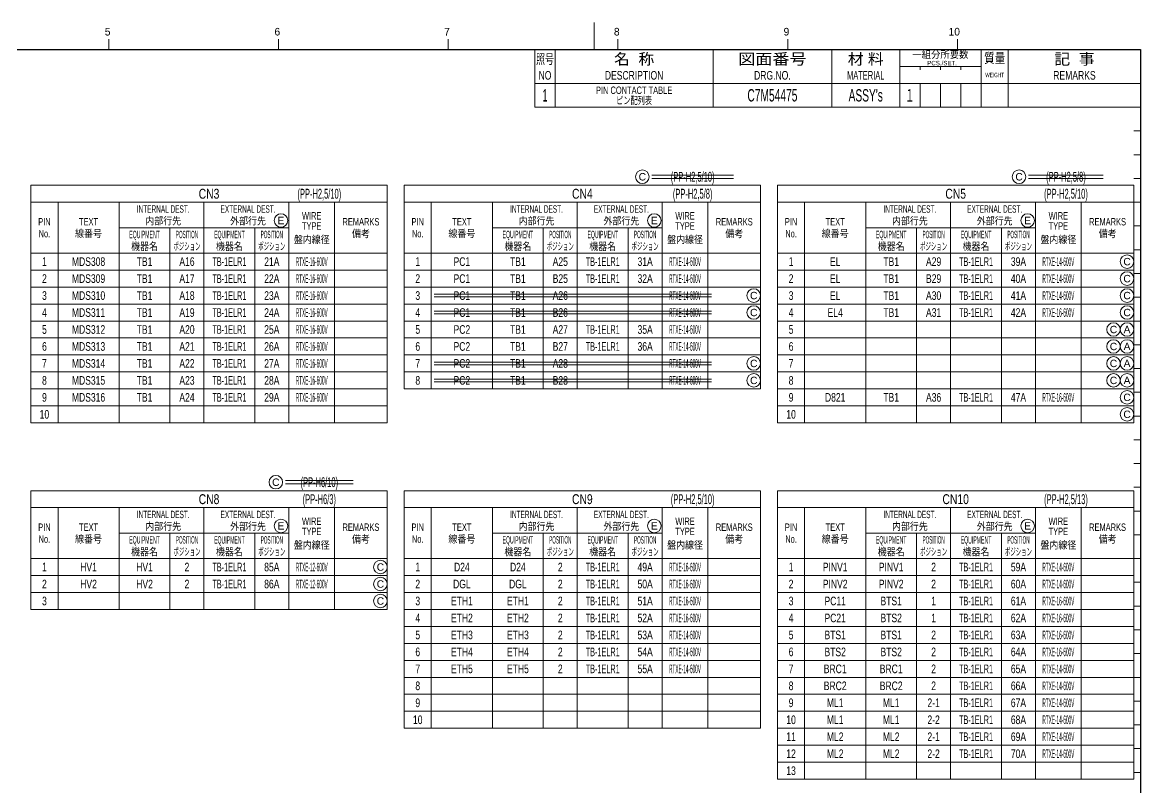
# Model space of a CAD drawing. Header units: millimetres. Extents: x 7 to 587, y 2 to 418.
# Drawn here: x 257.5 to 587, y 192.5 to 418 of the extents above; entities that cross this region are included whole.
import ezdxf
from ezdxf.enums import TextEntityAlignment as Align

# ---------------------------------------------------------------- set-up
doc = ezdxf.new("R2010")
doc.units = ezdxf.units.MM
for name, color, linetype in [('GR1_02', 7, 'Continuous'), ('GR1_04', 7, 'Continuous'), ('GR1_05', 7, 'Continuous'), ('図面枠C7M', 7, 'Continuous'), ('表題、部品表_01', 7, 'Continuous'), ('表題、部品表_02', 7, 'Continuous'), ('表題、部品表_03', 7, 'Continuous')]:
    doc.layers.add(name, color=color, linetype=linetype)
doc.styles.add('HG丸ｺﾞｼｯｸM-PRO', font='')
doc.styles.get('HG丸ｺﾞｼｯｸM-PRO').set_extended_font_data('HG丸ｺﾞｼｯｸM-PRO')

# ---------------------------------------------------------------- blocks, each defined once
blk = doc.blocks.new('BLKF023')
at = {"layer": '図面枠C7M', "color": 4, "linetype": 'Continuous', "lineweight": 13}
for p, q in [((426, 410), (426, 418)), ((283, 413), (283, 410)), ((333, 413), (333, 410)), ((383, 413), (383, 410)), ((433, 413), (433, 410)), ((483, 413), (483, 410)), ((533, 413), (533, 410)), ((585, 393), (587, 393)), ((585, 386), (587, 386)), ((585, 379), (587, 379)), ((585, 372), (587, 372)), ((585, 365), (587, 365)), ((585, 358), (587, 358)), ((585, 351), (587, 351)), ((585, 344), (587, 344)), ((585, 337), (587, 337)), ((585, 330), (587, 330)), ((585, 323), (587, 323)), ((585, 316), (587, 316)), ((585, 309), (587, 309)), ((585, 302), (587, 302)), ((585, 295), (587, 295)), ((585, 288), (587, 288)), ((585, 281), (587, 281)), ((585, 274), (587, 274)), ((585, 267), (587, 267)), ((587, 260), (585, 260)), ((585, 253), (587, 253)), ((585, 246), (587, 246)), ((585, 239), (587, 239)), ((585, 232), (587, 232)), ((585, 225), (587, 225)), ((585, 218), (587, 218)), ((585, 211), (587, 211)), ((585, 204), (587, 204)), ((585, 197), (587, 197))]:
    blk.add_line(p, q, dxfattribs=at)
at = {"layer": '図面枠C7M', "color": 2, "linetype": 'Continuous', "lineweight": 25}
for p, q in [((33, 410), (587, 410)), ((587, 410), (587, 10))]:
    blk.add_line(p, q, dxfattribs=at)
at = {"layer": '図面枠C7M', "color": 4, "linetype": 'Continuous', "lineweight": 13, "style": 'HG丸ｺﾞｼｯｸM-PRO', "width": 1.003994}
for s, height, p in [('5', 2.25, (281.79, 413.45)), ('6', 2.25, (331.79, 413.45)), ('7', 2.25, (381.79, 413.45)), ('8', 2.25, (431.8, 413.45)), ('9', 2.25, (481.8, 413.45)), ('10', 2.255, (530.4, 413.45))]:
    blk.add_text(s, height=height, dxfattribs=at).set_placement(p, align=Align.BOTTOM_LEFT)
blk = doc.blocks.new('BLKF029')
at = {"layer": '表題、部品表_01', "color": 4, "linetype": 'Continuous', "lineweight": 13}
for p, q in [((408.5, 410), (408.5, 400)), ((408.5, 410), (587, 410)), ((414.5, 410), (414.5, 400)), ((461, 410), (461, 400)), ((496, 410), (496, 400)), ((516, 410), (516, 400)), ((540, 410), (540, 400)), ((548, 410), (548, 400)), ((587, 410), (587, 400)), ((516, 405), (540, 405)), ((522, 404), (522, 405)), ((528, 405), (528, 404)), ((534, 405), (534, 404)), ((408.5, 400), (587, 400))]:
    blk.add_line(p, q, dxfattribs=at)
at = {"layer": '表題、部品表_01', "color": 3, "linetype": 'Continuous', "lineweight": 35, "style": 'HG丸ｺﾞｼｯｸM-PRO'}
for s, height, width, p in [('照号', 2.909, 0.651535, (411.5, 407.2)), ('名  称', 3.273, 1.042426, (437.75, 407.2)), ('図面番号', 3.273, 1.127518, (478.5, 407.2)), ('材 料', 3.273, 1.042439, (506, 407.2)), ('一組分所要数', 2.036, 0.966638, (528, 408.5)), ('質量', 2.909, 0.781842, (544, 407.5)), ('記  事', 3.273, 1.042426, (567.5, 407.2)), ('PCS./SET.', 1.309, 0.862935, (528.5, 406)), ('NO', 2.545, 0.740841, (411.5, 402.4)), ('DESCRIPTION', 2.5455, 0.741365, (437.75, 402.4)), ('DRG.NO.', 2.545, 0.741189, (478.5, 402.4)), ('MATERIAL', 2.545, 0.594756, (506, 402.4)), ('WEIGHT', 1.309, 0.635507, (544, 402.5)), ('REMARKS', 2.545, 0.742803, (567.5, 402.4))]:
    blk.add_text(s, height=height, dxfattribs=dict(at, width=width)).set_placement(p, align=Align.MIDDLE_CENTER)
blk = doc.blocks.new('BLKF028')
at = {"layer": '表題、部品表_01', "color": 3, "linetype": 'Continuous', "lineweight": 13}
blk.add_blockref('BLKF029', (0, 0), dxfattribs=at)
blk = doc.blocks.new('BLKF030')
at = {"layer": '表題、部品表_02', "color": 4, "linetype": 'Continuous', "lineweight": 13}
for p, q in [((408.5, 400), (408.5, 393)), ((408.5, 400), (587, 400)), ((414.5, 400), (414.5, 393)), ((461, 400), (461, 393)), ((496, 400), (496, 393)), ((516, 400), (516, 393)), ((522, 400), (522, 393)), ((528, 400), (528, 393)), ((534, 393), (534, 400)), ((540, 400), (540, 393)), ((548, 400), (548, 393)), ((587, 400), (587, 393)), ((408.5, 393), (587, 393))]:
    blk.add_line(p, q, dxfattribs=at)
blk = doc.blocks.new('BLKF077')
at = {"layer": 'GR1_02', "color": 4, "linetype": 'Continuous', "lineweight": 13}
for p, q in [((260, 370), (365, 370)), ((260, 370), (260, 300)), ((365, 370), (365, 300)), ((260, 365), (365, 365)), ((268, 365), (268, 300)), ((286, 365), (286, 300)), ((311, 365), (311, 300)), ((336, 365), (336, 300)), ((349.51, 365), (349.51, 300)), ((336, 357.5), (286, 357.5)), ((301, 357.5), (301, 300)), ((326, 357.5), (326, 300)), ((260, 350), (365, 350)), ((260, 345), (365, 345)), ((260, 340), (365, 340)), ((260, 335), (365, 335)), ((260, 330), (365, 330)), ((260, 325), (365, 325)), ((260, 320), (365, 320)), ((260, 315), (365, 315)), ((260, 310), (365, 310)), ((260, 305), (365, 305)), ((260, 300), (365, 300))]:
    blk.add_line(p, q, dxfattribs=at)
blk = doc.blocks.new('BLKF066')
at = {"layer": 'GR1_02', "color": 4, "linetype": 'Continuous', "lineweight": 13}
blk.add_blockref('BLKF077', (0, 0), dxfattribs=at)
at = {"layer": 'GR1_02', "color": 3, "linetype": 'Continuous', "lineweight": 35, "style": 'HG丸ｺﾞｼｯｸM-PRO'}
for s, height, width, p in [('CN3', 2.909, 0.78274, (312.5, 367.5)), ('INTERNAL DEST.', 2.1818, 0.522164, (299, 363)), ('EXTERNAL DEST.', 2.1818, 0.522353, (324, 363)), ('PIN', 2.182, 0.692358, (264, 359.25)), ('TEXT', 2.182, 0.694137, (277, 359.25)), ('内部行先', 2.182, 0.863284, (299, 359.5)), ('外部行先', 2.182, 0.863284, (324, 359.5)), ('WIRE', 2.182, 0.692288, (342.76, 361)), ('REMARKS', 2.182, 0.692634, (357.26, 359.25)), ('No.', 2.182, 0.69162, (264, 355.75)), ('線番号', 2.182, 0.863284, (277, 355.75)), ('EQUIPMENT', 2.182, 0.415451, (293.5, 355.5)), ('POSITION', 2.182, 0.375403, (306, 355.5)), ('EQUIPMENT', 2.182, 0.415451, (318.5, 355.5)), ('POSITION', 2.182, 0.375403, (331, 355.5)), ('TYPE', 2.182, 0.69254, (342.76, 358)), ('備考', 2.182, 0.863284, (357.26, 355.75)), ('機器名', 2.182, 0.863284, (293.5, 352)), ('ポジション', 2.182, 0.521228, (306, 352)), ('機器名', 2.182, 0.863284, (318.5, 352)), ('ポジション', 2.182, 0.521228, (331, 352)), ('盤内線径', 2.182, 0.863284, (342.76, 354)), ('1', 2.55, 0.740651, (264, 347.5)), ('2', 2.55, 0.740651, (264, 342.5)), ('3', 2.55, 0.740651, (264, 337.5)), ('4', 2.55, 0.740651, (264, 332.5)), ('5', 2.55, 0.740651, (264, 327.5)), ('6', 2.55, 0.740651, (264, 322.5)), ('7', 2.55, 0.740651, (264, 317.5)), ('8', 2.55, 0.740651, (264, 312.5)), ('9', 2.55, 0.740651, (264, 307.5)), ('10', 2.545, 0.740651, (264, 302.5))]:
    blk.add_text(s, height=height, dxfattribs=dict(at, width=width)).set_placement(p, align=Align.MIDDLE_CENTER)
blk = doc.blocks.new('BLKF078')
at = {"layer": 'GR1_05', "color": 4, "linetype": 'Continuous', "lineweight": 13}
blk.add_circle((333.7, 359.61), 2, dxfattribs=at)
at = {"layer": 'GR1_05', "color": 4, "linetype": 'Continuous', "lineweight": 13, "style": 'HG丸ｺﾞｼｯｸM-PRO', "width": 1.04259}
blk.add_text('E', height=2.18, dxfattribs=at).set_placement((333.7, 359.61), align=Align.MIDDLE_CENTER)
blk = doc.blocks.new('BLKF088')
at = {"layer": 'GR1_02', "color": 4, "linetype": 'Continuous', "lineweight": 13}
for p, q in [((370, 370), (475, 370)), ((370, 370), (370, 310)), ((475, 370), (475, 310)), ((370, 365), (475, 365)), ((378, 365), (378, 310)), ((396, 365), (396, 310)), ((421, 365), (421, 310)), ((446, 365), (446, 310)), ((459.51, 365), (459.51, 310)), ((446, 357.5), (396, 357.5)), ((411, 357.5), (411, 310)), ((436, 357.5), (436, 310)), ((370, 350), (475, 350)), ((370, 345), (475, 345)), ((370, 340), (475, 340)), ((370, 335), (475, 335)), ((370, 330), (475, 330)), ((370, 325), (475, 325)), ((370, 320), (475, 320)), ((370, 315), (475, 315)), ((370, 310), (475, 310))]:
    blk.add_line(p, q, dxfattribs=at)
blk = doc.blocks.new('BLKF079')
at = {"layer": 'GR1_02', "color": 4, "linetype": 'Continuous', "lineweight": 13}
blk.add_blockref('BLKF088', (0, 0), dxfattribs=at)
at = {"layer": 'GR1_02', "color": 3, "linetype": 'Continuous', "lineweight": 35, "style": 'HG丸ｺﾞｼｯｸM-PRO'}
for s, height, width, p in [('CN4', 2.909, 0.78274, (422.5, 367.5)), ('INTERNAL DEST.', 2.1818, 0.522164, (409, 363)), ('EXTERNAL DEST.', 2.1818, 0.522353, (434, 363)), ('PIN', 2.182, 0.692358, (374, 359.25)), ('TEXT', 2.182, 0.694137, (387, 359.25)), ('内部行先', 2.182, 0.863284, (409, 359.5)), ('外部行先', 2.182, 0.863284, (434, 359.5)), ('WIRE', 2.182, 0.692288, (452.76, 361)), ('REMARKS', 2.182, 0.692634, (467.26, 359.25)), ('No.', 2.182, 0.69162, (374, 355.75)), ('線番号', 2.182, 0.863284, (387, 355.75)), ('EQUIPMENT', 2.182, 0.415451, (403.5, 355.5)), ('POSITION', 2.182, 0.375403, (416, 355.5)), ('EQUIPMENT', 2.182, 0.415451, (428.5, 355.5)), ('POSITION', 2.182, 0.375403, (441, 355.5)), ('TYPE', 2.182, 0.69254, (452.76, 358)), ('備考', 2.182, 0.863284, (467.26, 355.75)), ('機器名', 2.182, 0.863284, (403.5, 352)), ('ポジション', 2.182, 0.521228, (416, 352)), ('機器名', 2.182, 0.863284, (428.5, 352)), ('ポジション', 2.182, 0.521228, (441, 352)), ('盤内線径', 2.182, 0.863284, (452.76, 354)), ('1', 2.55, 0.740651, (374, 347.5)), ('2', 2.55, 0.740651, (374, 342.5)), ('3', 2.55, 0.740651, (374, 337.5)), ('4', 2.55, 0.740651, (374, 332.5)), ('5', 2.55, 0.740651, (374, 327.5)), ('6', 2.55, 0.740651, (374, 322.5)), ('7', 2.55, 0.740651, (374, 317.5)), ('8', 2.55, 0.740651, (374, 312.5))]:
    blk.add_text(s, height=height, dxfattribs=dict(at, width=width)).set_placement(p, align=Align.MIDDLE_CENTER)
blk = doc.blocks.new('BLKF089')
at = {"layer": 'GR1_05', "color": 4, "linetype": 'Continuous', "lineweight": 13}
blk.add_circle((443.7, 359.61), 2, dxfattribs=at)
at = {"layer": 'GR1_05', "color": 4, "linetype": 'Continuous', "lineweight": 13, "style": 'HG丸ｺﾞｼｯｸM-PRO', "width": 1.04259}
blk.add_text('E', height=2.18, dxfattribs=at).set_placement((443.7, 359.61), align=Align.MIDDLE_CENTER)
blk = doc.blocks.new('BLKF090')
at = {"layer": 'GR1_05', "color": 4, "linetype": 'Continuous', "lineweight": 13}
blk.add_circle((440.18, 372.5), 2, dxfattribs=at)
at = {"layer": 'GR1_05', "color": 4, "linetype": 'Continuous', "lineweight": 13, "style": 'HG丸ｺﾞｼｯｸM-PRO', "width": 1.042931}
blk.add_text('C', height=2.18, dxfattribs=at).set_placement((440.18, 372.5), align=Align.MIDDLE_CENTER)
blk = doc.blocks.new('BLKF091')
at = {"layer": 'GR1_05', "color": 4, "linetype": 'Continuous', "lineweight": 13}
blk.add_circle((473, 337.5), 2, dxfattribs=at)
at = {"layer": 'GR1_05', "color": 4, "linetype": 'Continuous', "lineweight": 13, "style": 'HG丸ｺﾞｼｯｸM-PRO', "width": 1.042931}
blk.add_text('C', height=2.18, dxfattribs=at).set_placement((473, 337.5), align=Align.MIDDLE_CENTER)
blk = doc.blocks.new('BLKF092')
at = {"layer": 'GR1_05', "color": 4, "linetype": 'Continuous', "lineweight": 13}
blk.add_circle((473, 332.5), 2, dxfattribs=at)
at = {"layer": 'GR1_05', "color": 4, "linetype": 'Continuous', "lineweight": 13, "style": 'HG丸ｺﾞｼｯｸM-PRO', "width": 1.042931}
blk.add_text('C', height=2.18, dxfattribs=at).set_placement((473, 332.5), align=Align.MIDDLE_CENTER)
blk = doc.blocks.new('BLKF093')
at = {"layer": 'GR1_05', "color": 4, "linetype": 'Continuous', "lineweight": 13}
blk.add_circle((473, 317.5), 2, dxfattribs=at)
at = {"layer": 'GR1_05', "color": 4, "linetype": 'Continuous', "lineweight": 13, "style": 'HG丸ｺﾞｼｯｸM-PRO', "width": 1.042931}
blk.add_text('C', height=2.18, dxfattribs=at).set_placement((473, 317.5), align=Align.MIDDLE_CENTER)
blk = doc.blocks.new('BLKF094')
at = {"layer": 'GR1_05', "color": 4, "linetype": 'Continuous', "lineweight": 13}
blk.add_circle((473, 312.5), 2, dxfattribs=at)
at = {"layer": 'GR1_05', "color": 4, "linetype": 'Continuous', "lineweight": 13, "style": 'HG丸ｺﾞｼｯｸM-PRO', "width": 1.042931}
blk.add_text('C', height=2.18, dxfattribs=at).set_placement((473, 312.5), align=Align.MIDDLE_CENTER)
blk = doc.blocks.new('BLKF106')
at = {"layer": 'GR1_02', "color": 4, "linetype": 'Continuous', "lineweight": 13}
for p, q in [((480, 370), (585, 370)), ((480, 370), (480, 300)), ((585, 370), (585, 300)), ((480, 365), (585, 365)), ((488, 365), (488, 300)), ((506, 365), (506, 300)), ((531, 365), (531, 300)), ((556, 365), (556, 300)), ((569.51, 365), (569.51, 300)), ((556, 357.5), (506, 357.5)), ((521, 357.5), (521, 300)), ((546, 357.5), (546, 300)), ((480, 350), (585, 350)), ((480, 345), (585, 345)), ((480, 340), (585, 340)), ((480, 335), (585, 335)), ((480, 330), (585, 330)), ((480, 325), (585, 325)), ((480, 320), (585, 320)), ((480, 315), (585, 315)), ((480, 310), (585, 310)), ((480, 305), (585, 305)), ((480, 300), (585, 300))]:
    blk.add_line(p, q, dxfattribs=at)
blk = doc.blocks.new('BLKF095')
at = {"layer": 'GR1_02', "color": 4, "linetype": 'Continuous', "lineweight": 13}
blk.add_blockref('BLKF106', (0, 0), dxfattribs=at)
at = {"layer": 'GR1_02', "color": 3, "linetype": 'Continuous', "lineweight": 35, "style": 'HG丸ｺﾞｼｯｸM-PRO'}
for s, height, width, p in [('CN5', 2.909, 0.78274, (532.5, 367.5)), ('INTERNAL DEST.', 2.1818, 0.522164, (519, 363)), ('EXTERNAL DEST.', 2.1818, 0.522353, (544, 363)), ('PIN', 2.182, 0.692358, (484, 359.25)), ('TEXT', 2.182, 0.694137, (497, 359.25)), ('内部行先', 2.182, 0.863284, (519, 359.5)), ('外部行先', 2.182, 0.863284, (544, 359.5)), ('WIRE', 2.182, 0.692288, (562.76, 361)), ('REMARKS', 2.182, 0.692634, (577.26, 359.25)), ('No.', 2.182, 0.69162, (484, 355.75)), ('線番号', 2.182, 0.863284, (497, 355.75)), ('EQUIPMENT', 2.182, 0.415451, (513.5, 355.5)), ('POSITION', 2.182, 0.375403, (526, 355.5)), ('EQUIPMENT', 2.182, 0.415451, (538.5, 355.5)), ('POSITION', 2.182, 0.375403, (551, 355.5)), ('TYPE', 2.182, 0.69254, (562.76, 358)), ('備考', 2.182, 0.863284, (577.26, 355.75)), ('機器名', 2.182, 0.863284, (513.5, 352)), ('ポジション', 2.182, 0.521228, (526, 352)), ('機器名', 2.182, 0.863284, (538.5, 352)), ('ポジション', 2.182, 0.521228, (551, 352)), ('盤内線径', 2.182, 0.863284, (562.76, 354)), ('1', 2.55, 0.740651, (484, 347.5)), ('2', 2.55, 0.740651, (484, 342.5)), ('3', 2.55, 0.740651, (484, 337.5)), ('4', 2.55, 0.740651, (484, 332.5)), ('5', 2.55, 0.740651, (484, 327.5)), ('6', 2.55, 0.740651, (484, 322.5)), ('7', 2.55, 0.740651, (484, 317.5)), ('8', 2.55, 0.740651, (484, 312.5)), ('9', 2.55, 0.740651, (484, 307.5)), ('10', 2.545, 0.740651, (484, 302.5))]:
    blk.add_text(s, height=height, dxfattribs=dict(at, width=width)).set_placement(p, align=Align.MIDDLE_CENTER)
blk = doc.blocks.new('BLKF107')
at = {"layer": 'GR1_05', "color": 4, "linetype": 'Continuous', "lineweight": 13}
blk.add_circle((553.7, 359.61), 2, dxfattribs=at)
at = {"layer": 'GR1_05', "color": 4, "linetype": 'Continuous', "lineweight": 13, "style": 'HG丸ｺﾞｼｯｸM-PRO', "width": 1.04259}
blk.add_text('E', height=2.18, dxfattribs=at).set_placement((553.7, 359.61), align=Align.MIDDLE_CENTER)
blk = doc.blocks.new('BLKF108')
at = {"layer": 'GR1_05', "color": 4, "linetype": 'Continuous', "lineweight": 13}
blk.add_circle((551.18, 372.5), 2, dxfattribs=at)
at = {"layer": 'GR1_05', "color": 4, "linetype": 'Continuous', "lineweight": 13, "style": 'HG丸ｺﾞｼｯｸM-PRO', "width": 1.042931}
blk.add_text('C', height=2.18, dxfattribs=at).set_placement((551.18, 372.5), align=Align.MIDDLE_CENTER)
blk = doc.blocks.new('BLKF109')
at = {"layer": 'GR1_05', "color": 4, "linetype": 'Continuous', "lineweight": 13}
blk.add_circle((583, 312.5), 2, dxfattribs=at)
at = {"layer": 'GR1_05', "color": 4, "linetype": 'Continuous', "lineweight": 13, "style": 'HG丸ｺﾞｼｯｸM-PRO', "width": 1.042301}
blk.add_text('A', height=2.18, dxfattribs=at).set_placement((583, 312.5), align=Align.MIDDLE_CENTER)
blk = doc.blocks.new('BLKF110')
at = {"layer": 'GR1_05', "color": 4, "linetype": 'Continuous', "lineweight": 13}
blk.add_circle((583, 317.5), 2, dxfattribs=at)
at = {"layer": 'GR1_05', "color": 4, "linetype": 'Continuous', "lineweight": 13, "style": 'HG丸ｺﾞｼｯｸM-PRO', "width": 1.042301}
blk.add_text('A', height=2.18, dxfattribs=at).set_placement((583, 317.5), align=Align.MIDDLE_CENTER)
blk = doc.blocks.new('BLKF111')
at = {"layer": 'GR1_05', "color": 4, "linetype": 'Continuous', "lineweight": 13}
blk.add_circle((583, 322.5), 2, dxfattribs=at)
at = {"layer": 'GR1_05', "color": 4, "linetype": 'Continuous', "lineweight": 13, "style": 'HG丸ｺﾞｼｯｸM-PRO', "width": 1.042301}
blk.add_text('A', height=2.18, dxfattribs=at).set_placement((583, 322.5), align=Align.MIDDLE_CENTER)
blk = doc.blocks.new('BLKF112')
at = {"layer": 'GR1_05', "color": 4, "linetype": 'Continuous', "lineweight": 13}
blk.add_circle((583, 327.5), 2, dxfattribs=at)
at = {"layer": 'GR1_05', "color": 4, "linetype": 'Continuous', "lineweight": 13, "style": 'HG丸ｺﾞｼｯｸM-PRO', "width": 1.042301}
blk.add_text('A', height=2.18, dxfattribs=at).set_placement((583, 327.5), align=Align.MIDDLE_CENTER)
blk = doc.blocks.new('BLKF113')
at = {"layer": 'GR1_05', "color": 4, "linetype": 'Continuous', "lineweight": 13}
blk.add_circle((583, 342.5), 2, dxfattribs=at)
at = {"layer": 'GR1_05', "color": 4, "linetype": 'Continuous', "lineweight": 13, "style": 'HG丸ｺﾞｼｯｸM-PRO', "width": 1.042931}
blk.add_text('C', height=2.18, dxfattribs=at).set_placement((583, 342.5), align=Align.MIDDLE_CENTER)
blk = doc.blocks.new('BLKF114')
at = {"layer": 'GR1_05', "color": 4, "linetype": 'Continuous', "lineweight": 13}
blk.add_circle((583, 347.5), 2, dxfattribs=at)
at = {"layer": 'GR1_05', "color": 4, "linetype": 'Continuous', "lineweight": 13, "style": 'HG丸ｺﾞｼｯｸM-PRO', "width": 1.042931}
blk.add_text('C', height=2.18, dxfattribs=at).set_placement((583, 347.5), align=Align.MIDDLE_CENTER)
blk = doc.blocks.new('BLKF115')
at = {"layer": 'GR1_05', "color": 4, "linetype": 'Continuous', "lineweight": 13}
blk.add_circle((583, 332.5), 2, dxfattribs=at)
at = {"layer": 'GR1_05', "color": 4, "linetype": 'Continuous', "lineweight": 13, "style": 'HG丸ｺﾞｼｯｸM-PRO', "width": 1.042931}
blk.add_text('C', height=2.18, dxfattribs=at).set_placement((583, 332.5), align=Align.MIDDLE_CENTER)
blk = doc.blocks.new('BLKF116')
at = {"layer": 'GR1_05', "color": 4, "linetype": 'Continuous', "lineweight": 13}
blk.add_circle((583, 337.5), 2, dxfattribs=at)
at = {"layer": 'GR1_05', "color": 4, "linetype": 'Continuous', "lineweight": 13, "style": 'HG丸ｺﾞｼｯｸM-PRO', "width": 1.042931}
blk.add_text('C', height=2.18, dxfattribs=at).set_placement((583, 337.5), align=Align.MIDDLE_CENTER)
blk = doc.blocks.new('BLKF117')
at = {"layer": 'GR1_05', "color": 4, "linetype": 'Continuous', "lineweight": 13}
blk.add_circle((583, 302.5), 2, dxfattribs=at)
at = {"layer": 'GR1_05', "color": 4, "linetype": 'Continuous', "lineweight": 13, "style": 'HG丸ｺﾞｼｯｸM-PRO', "width": 1.042931}
blk.add_text('C', height=2.18, dxfattribs=at).set_placement((583, 302.5), align=Align.MIDDLE_CENTER)
blk = doc.blocks.new('BLKF118')
at = {"layer": 'GR1_05', "color": 4, "linetype": 'Continuous', "lineweight": 13}
blk.add_circle((583, 307.5), 2, dxfattribs=at)
at = {"layer": 'GR1_05', "color": 4, "linetype": 'Continuous', "lineweight": 13, "style": 'HG丸ｺﾞｼｯｸM-PRO', "width": 1.042931}
blk.add_text('C', height=2.18, dxfattribs=at).set_placement((583, 307.5), align=Align.MIDDLE_CENTER)
blk = doc.blocks.new('BLKF119')
at = {"layer": 'GR1_05', "color": 4, "linetype": 'Continuous', "lineweight": 13}
blk.add_circle((579, 312.5), 2, dxfattribs=at)
at = {"layer": 'GR1_05', "color": 4, "linetype": 'Continuous', "lineweight": 13, "style": 'HG丸ｺﾞｼｯｸM-PRO', "width": 1.042931}
blk.add_text('C', height=2.18, dxfattribs=at).set_placement((579, 312.5), align=Align.MIDDLE_CENTER)
blk = doc.blocks.new('BLKF120')
at = {"layer": 'GR1_05', "color": 4, "linetype": 'Continuous', "lineweight": 13}
blk.add_circle((579, 317.5), 2, dxfattribs=at)
at = {"layer": 'GR1_05', "color": 4, "linetype": 'Continuous', "lineweight": 13, "style": 'HG丸ｺﾞｼｯｸM-PRO', "width": 1.042931}
blk.add_text('C', height=2.18, dxfattribs=at).set_placement((579, 317.5), align=Align.MIDDLE_CENTER)
blk = doc.blocks.new('BLKF121')
at = {"layer": 'GR1_05', "color": 4, "linetype": 'Continuous', "lineweight": 13}
blk.add_circle((579, 322.5), 2, dxfattribs=at)
at = {"layer": 'GR1_05', "color": 4, "linetype": 'Continuous', "lineweight": 13, "style": 'HG丸ｺﾞｼｯｸM-PRO', "width": 1.042931}
blk.add_text('C', height=2.18, dxfattribs=at).set_placement((579, 322.5), align=Align.MIDDLE_CENTER)
blk = doc.blocks.new('BLKF122')
at = {"layer": 'GR1_05', "color": 4, "linetype": 'Continuous', "lineweight": 13}
blk.add_circle((579, 327.5), 2, dxfattribs=at)
at = {"layer": 'GR1_05', "color": 4, "linetype": 'Continuous', "lineweight": 13, "style": 'HG丸ｺﾞｼｯｸM-PRO', "width": 1.042931}
blk.add_text('C', height=2.18, dxfattribs=at).set_placement((579, 327.5), align=Align.MIDDLE_CENTER)
blk = doc.blocks.new('BLKF134')
at = {"layer": 'GR1_02', "color": 4, "linetype": 'Continuous', "lineweight": 13}
for p, q in [((370, 280), (475, 280)), ((370, 280), (370, 210)), ((475, 280), (475, 210)), ((370, 275), (475, 275)), ((378, 275), (378, 210)), ((396, 275), (396, 210)), ((421, 275), (421, 210)), ((446, 275), (446, 210)), ((459.51, 275), (459.51, 210)), ((446, 267.5), (396, 267.5)), ((411, 267.5), (411, 210)), ((436, 267.5), (436, 210)), ((370, 260), (475, 260)), ((370, 255), (475, 255)), ((370, 250), (475, 250)), ((370, 245), (475, 245)), ((370, 240), (475, 240)), ((370, 235), (475, 235)), ((370, 230), (475, 230)), ((370, 225), (475, 225)), ((370, 220), (475, 220)), ((370, 215), (475, 215)), ((370, 210), (475, 210))]:
    blk.add_line(p, q, dxfattribs=at)
blk = doc.blocks.new('BLKF123')
at = {"layer": 'GR1_02', "color": 4, "linetype": 'Continuous', "lineweight": 13}
blk.add_blockref('BLKF134', (0, 0), dxfattribs=at)
at = {"layer": 'GR1_02', "color": 3, "linetype": 'Continuous', "lineweight": 35, "style": 'HG丸ｺﾞｼｯｸM-PRO'}
for s, height, width, p in [('CN9', 2.909, 0.78274, (422.5, 277.5)), ('INTERNAL DEST.', 2.1818, 0.522164, (409, 273)), ('EXTERNAL DEST.', 2.1818, 0.522353, (434, 273)), ('PIN', 2.182, 0.692358, (374, 269.25)), ('TEXT', 2.182, 0.694137, (387, 269.25)), ('内部行先', 2.182, 0.863284, (409, 269.5)), ('外部行先', 2.182, 0.863284, (434, 269.5)), ('WIRE', 2.182, 0.692288, (452.76, 271)), ('REMARKS', 2.182, 0.692634, (467.26, 269.25)), ('線番号', 2.182, 0.863284, (387, 265.75)), ('TYPE', 2.182, 0.69254, (452.76, 268)), ('備考', 2.182, 0.863284, (467.26, 265.75)), ('No.', 2.182, 0.69162, (374, 265.75)), ('EQUIPMENT', 2.182, 0.415451, (403.5, 265.5)), ('POSITION', 2.182, 0.375403, (416, 265.5)), ('EQUIPMENT', 2.182, 0.415451, (428.5, 265.5)), ('POSITION', 2.182, 0.375403, (441, 265.5)), ('盤内線径', 2.182, 0.863284, (452.76, 264)), ('機器名', 2.182, 0.863284, (403.5, 262)), ('ポジション', 2.182, 0.521228, (416, 262)), ('機器名', 2.182, 0.863284, (428.5, 262)), ('ポジション', 2.182, 0.521228, (441, 262)), ('1', 2.55, 0.740651, (374, 257.5)), ('2', 2.55, 0.740651, (374, 252.5)), ('3', 2.55, 0.740651, (374, 247.5)), ('4', 2.55, 0.740651, (374, 242.5)), ('5', 2.55, 0.740651, (374, 237.5)), ('6', 2.55, 0.740651, (374, 232.5)), ('7', 2.55, 0.740651, (374, 227.5)), ('8', 2.55, 0.740651, (374, 222.5)), ('9', 2.55, 0.740651, (374, 217.5)), ('10', 2.545, 0.740651, (374, 212.5))]:
    blk.add_text(s, height=height, dxfattribs=dict(at, width=width)).set_placement(p, align=Align.MIDDLE_CENTER)
blk = doc.blocks.new('BLKF135')
at = {"layer": 'GR1_05', "color": 4, "linetype": 'Continuous', "lineweight": 13}
blk.add_circle((443.7, 269.61), 2, dxfattribs=at)
at = {"layer": 'GR1_05', "color": 4, "linetype": 'Continuous', "lineweight": 13, "style": 'HG丸ｺﾞｼｯｸM-PRO', "width": 1.04259}
blk.add_text('E', height=2.18, dxfattribs=at).set_placement((443.7, 269.61), align=Align.MIDDLE_CENTER)
blk = doc.blocks.new('BLKF136')
at = {"layer": 'GR1_05', "color": 4, "linetype": 'Continuous', "lineweight": 13}
blk.add_circle((553.7, 269.61), 2, dxfattribs=at)
at = {"layer": 'GR1_05', "color": 4, "linetype": 'Continuous', "lineweight": 13, "style": 'HG丸ｺﾞｼｯｸM-PRO', "width": 1.04259}
blk.add_text('E', height=2.18, dxfattribs=at).set_placement((553.7, 269.61), align=Align.MIDDLE_CENTER)
blk = doc.blocks.new('BLKF151')
at = {"layer": 'GR1_02', "color": 4, "linetype": 'Continuous', "lineweight": 13}
for p, q in [((480, 280), (585, 280)), ((480, 280), (480, 195)), ((585, 280), (585, 195)), ((480, 275), (585, 275)), ((488, 275), (488, 195)), ((506, 275), (506, 195)), ((531, 275), (531, 195)), ((556, 275), (556, 195)), ((569.51, 275), (569.51, 195)), ((556, 267.5), (506, 267.5)), ((521, 267.5), (521, 195)), ((546, 267.5), (546, 195)), ((480, 260), (585, 260)), ((480, 255), (585, 255)), ((480, 250), (585, 250)), ((480, 245), (585, 245)), ((480, 240), (585, 240)), ((480, 235), (585, 235)), ((480, 230), (585, 230)), ((480, 225), (585, 225)), ((480, 220), (585, 220)), ((480, 215), (585, 215)), ((480, 210), (585, 210)), ((480, 205), (585, 205)), ((480, 200), (585, 200)), ((480, 195), (585, 195))]:
    blk.add_line(p, q, dxfattribs=at)
blk = doc.blocks.new('BLKF137')
at = {"layer": 'GR1_02', "color": 4, "linetype": 'Continuous', "lineweight": 13}
blk.add_blockref('BLKF151', (0, 0), dxfattribs=at)
at = {"layer": 'GR1_02', "color": 3, "linetype": 'Continuous', "lineweight": 35, "style": 'HG丸ｺﾞｼｯｸM-PRO'}
for s, height, width, p in [('CN10', 2.909, 0.783174, (532.5, 277.5)), ('INTERNAL DEST.', 2.1818, 0.522164, (519, 273)), ('EXTERNAL DEST.', 2.1818, 0.522353, (544, 273)), ('PIN', 2.182, 0.692358, (484, 269.25)), ('TEXT', 2.182, 0.694137, (497, 269.25)), ('内部行先', 2.182, 0.863284, (519, 269.5)), ('外部行先', 2.182, 0.863284, (544, 269.5)), ('WIRE', 2.182, 0.692288, (562.76, 271)), ('REMARKS', 2.182, 0.692634, (577.26, 269.25)), ('線番号', 2.182, 0.863284, (497, 265.75)), ('TYPE', 2.182, 0.69254, (562.76, 268)), ('備考', 2.182, 0.863284, (577.26, 265.75)), ('No.', 2.182, 0.69162, (484, 265.75)), ('EQUIPMENT', 2.182, 0.415451, (513.5, 265.5)), ('POSITION', 2.182, 0.375403, (526, 265.5)), ('EQUIPMENT', 2.182, 0.415451, (538.5, 265.5)), ('POSITION', 2.182, 0.375403, (551, 265.5)), ('盤内線径', 2.182, 0.863284, (562.76, 264)), ('機器名', 2.182, 0.863284, (513.5, 262)), ('ポジション', 2.182, 0.521228, (526, 262)), ('機器名', 2.182, 0.863284, (538.5, 262)), ('ポジション', 2.182, 0.521228, (551, 262)), ('1', 2.55, 0.740651, (484, 257.5)), ('2', 2.55, 0.740651, (484, 252.5)), ('3', 2.55, 0.740651, (484, 247.5)), ('4', 2.55, 0.740651, (484, 242.5)), ('5', 2.55, 0.740651, (484, 237.5)), ('6', 2.55, 0.740651, (484, 232.5)), ('7', 2.55, 0.740651, (484, 227.5)), ('8', 2.55, 0.740651, (484, 222.5)), ('9', 2.55, 0.740651, (484, 217.5)), ('10', 2.545, 0.740651, (484, 212.5)), ('11', 2.545, 0.740651, (484, 207.5)), ('12', 2.545, 0.740651, (484, 202.5)), ('13', 2.545, 0.740651, (484, 197.5))]:
    blk.add_text(s, height=height, dxfattribs=dict(at, width=width)).set_placement(p, align=Align.MIDDLE_CENTER)
blk = doc.blocks.new('BLKF185')
at = {"layer": 'GR1_02', "color": 4, "linetype": 'Continuous', "lineweight": 13}
for p, q in [((260, 280), (365, 280)), ((260, 280), (260, 245)), ((365, 280), (365, 245)), ((260, 275), (365, 275)), ((268, 275), (268, 245)), ((286, 275), (286, 245)), ((311, 275), (311, 245)), ((336, 275), (336, 245)), ((349.51, 275), (349.51, 245)), ((336, 267.5), (286, 267.5)), ((301, 267.5), (301, 245)), ((326, 267.5), (326, 245)), ((260, 260), (365, 260)), ((260, 255), (365, 255)), ((260, 250), (365, 250)), ((260, 245), (365, 245))]:
    blk.add_line(p, q, dxfattribs=at)
blk = doc.blocks.new('BLKF181')
at = {"layer": 'GR1_02', "color": 4, "linetype": 'Continuous', "lineweight": 13}
blk.add_blockref('BLKF185', (0, 0), dxfattribs=at)
at = {"layer": 'GR1_02', "color": 3, "linetype": 'Continuous', "lineweight": 35, "style": 'HG丸ｺﾞｼｯｸM-PRO'}
for s, height, width, p in [('CN8', 2.909, 0.78274, (312.5, 277.5)), ('INTERNAL DEST.', 2.1818, 0.522164, (299, 273)), ('EXTERNAL DEST.', 2.1818, 0.522353, (324, 273)), ('PIN', 2.182, 0.692358, (264, 269.25)), ('TEXT', 2.182, 0.694137, (277, 269.25)), ('内部行先', 2.182, 0.863284, (299, 269.5)), ('外部行先', 2.182, 0.863284, (324, 269.5)), ('WIRE', 2.182, 0.692288, (342.76, 271)), ('REMARKS', 2.182, 0.692634, (357.26, 269.25)), ('線番号', 2.182, 0.863284, (277, 265.75)), ('TYPE', 2.182, 0.69254, (342.76, 268)), ('備考', 2.182, 0.863284, (357.26, 265.75)), ('No.', 2.182, 0.69162, (264, 265.75)), ('EQUIPMENT', 2.182, 0.415451, (293.5, 265.5)), ('POSITION', 2.182, 0.375403, (306, 265.5)), ('EQUIPMENT', 2.182, 0.415451, (318.5, 265.5)), ('POSITION', 2.182, 0.375403, (331, 265.5)), ('盤内線径', 2.182, 0.863284, (342.76, 264)), ('機器名', 2.182, 0.863284, (293.5, 262)), ('ポジション', 2.182, 0.521228, (306, 262)), ('機器名', 2.182, 0.863284, (318.5, 262)), ('ポジション', 2.182, 0.521228, (331, 262)), ('1', 2.55, 0.740651, (264, 257.5)), ('2', 2.55, 0.740651, (264, 252.5)), ('3', 2.55, 0.740651, (264, 247.5))]:
    blk.add_text(s, height=height, dxfattribs=dict(at, width=width)).set_placement(p, align=Align.MIDDLE_CENTER)
blk = doc.blocks.new('BLKF186')
at = {"layer": 'GR1_05', "color": 4, "linetype": 'Continuous', "lineweight": 13}
blk.add_circle((333.7, 269.61), 2, dxfattribs=at)
at = {"layer": 'GR1_05', "color": 4, "linetype": 'Continuous', "lineweight": 13, "style": 'HG丸ｺﾞｼｯｸM-PRO', "width": 1.04259}
blk.add_text('E', height=2.18, dxfattribs=at).set_placement((333.7, 269.61), align=Align.MIDDLE_CENTER)
blk = doc.blocks.new('BLKF187')
at = {"layer": 'GR1_05', "color": 4, "linetype": 'Continuous', "lineweight": 13}
blk.add_circle((332.18, 282.5), 2, dxfattribs=at)
at = {"layer": 'GR1_05', "color": 4, "linetype": 'Continuous', "lineweight": 13, "style": 'HG丸ｺﾞｼｯｸM-PRO', "width": 1.042931}
blk.add_text('C', height=2.18, dxfattribs=at).set_placement((332.18, 282.5), align=Align.MIDDLE_CENTER)
blk = doc.blocks.new('BLKF188')
at = {"layer": 'GR1_05', "color": 4, "linetype": 'Continuous', "lineweight": 13}
blk.add_circle((363, 257.5), 2, dxfattribs=at)
at = {"layer": 'GR1_05', "color": 4, "linetype": 'Continuous', "lineweight": 13, "style": 'HG丸ｺﾞｼｯｸM-PRO', "width": 1.042931}
blk.add_text('C', height=2.18, dxfattribs=at).set_placement((363, 257.5), align=Align.MIDDLE_CENTER)
blk = doc.blocks.new('BLKF189')
at = {"layer": 'GR1_05', "color": 4, "linetype": 'Continuous', "lineweight": 13}
blk.add_circle((363, 252.5), 2, dxfattribs=at)
at = {"layer": 'GR1_05', "color": 4, "linetype": 'Continuous', "lineweight": 13, "style": 'HG丸ｺﾞｼｯｸM-PRO', "width": 1.042931}
blk.add_text('C', height=2.18, dxfattribs=at).set_placement((363, 252.5), align=Align.MIDDLE_CENTER)
blk = doc.blocks.new('BLKF190')
at = {"layer": 'GR1_05', "color": 4, "linetype": 'Continuous', "lineweight": 13}
blk.add_circle((363, 247.5), 2, dxfattribs=at)
at = {"layer": 'GR1_05', "color": 4, "linetype": 'Continuous', "lineweight": 13, "style": 'HG丸ｺﾞｼｯｸM-PRO', "width": 1.042931}
blk.add_text('C', height=2.18, dxfattribs=at).set_placement((363, 247.5), align=Align.MIDDLE_CENTER)

msp = doc.modelspace()

# ---------------------------------------------------------------- linework, layer by layer
at = {"layer": 'GR1_05', "color": 4, "linetype": 'Continuous', "lineweight": 13}
for p, q in [((443, 373), (467, 373)), ((554, 373), (576, 373)), ((443, 372), (467, 372)), ((554, 372), (576, 372)), ((378.8, 337.9), (460.51, 337.9)), ((378.8, 337.1), (460.51, 337.1)), ((378.8, 332.9), (460.51, 332.9)), ((378.8, 332.1), (460.51, 332.1)), ((378.8, 317.9), (460.51, 317.9)), ((378.8, 317.1), (460.51, 317.1)), ((378.8, 312.9), (460.51, 312.9)), ((378.8, 312.1), (460.51, 312.1)), ((335, 283), (355, 283)), ((335, 282), (355, 282))]:
    msp.add_line(p, q, dxfattribs=at)

# ---------------------------------------------------------------- block references
at = {"layer": 'GR1_02', "color": 3, "linetype": 'Continuous', "lineweight": 35}
for name in ['BLKF066', 'BLKF079', 'BLKF095', 'BLKF181', 'BLKF123', 'BLKF137']:
    msp.add_blockref(name, (0, 0), dxfattribs=at)
at = {"layer": 'GR1_05', "color": 4, "linetype": 'Continuous', "lineweight": 13}
for name in ['BLKF090', 'BLKF108', 'BLKF078', 'BLKF089', 'BLKF107', 'BLKF114', 'BLKF113', 'BLKF091', 'BLKF116', 'BLKF092', 'BLKF115', 'BLKF122', 'BLKF112', 'BLKF121', 'BLKF111', 'BLKF093', 'BLKF120', 'BLKF110', 'BLKF094', 'BLKF119', 'BLKF109', 'BLKF118', 'BLKF117', 'BLKF187', 'BLKF186', 'BLKF135', 'BLKF136', 'BLKF188', 'BLKF189', 'BLKF190']:
    msp.add_blockref(name, (0, 0), dxfattribs=at)
at = {"layer": '図面枠C7M', "color": 4, "linetype": 'Continuous', "lineweight": 13}
msp.add_blockref('BLKF023', (0, 0), dxfattribs=at)
at = {"layer": '表題、部品表_01', "color": 3, "linetype": 'Continuous', "lineweight": 13}
msp.add_blockref('BLKF028', (0, 0), dxfattribs=at)
at = {"layer": '表題、部品表_02', "color": 4, "linetype": 'Continuous', "lineweight": 13}
msp.add_blockref('BLKF030', (0, 0), dxfattribs=at)

# ---------------------------------------------------------------- texts
at = {"layer": 'GR1_02', "color": 3, "linetype": 'Continuous', "lineweight": 35, "style": 'HG丸ｺﾞｼｯｸM-PRO'}
for s, height, width, p in [('(PP-H2,5/10)', 2.9091, 0.521959, (345, 367.5)), ('(PP-H2,5/8)', 2.9091, 0.522048, (455, 367.5)), ('(PP-H2,5/10)', 2.9091, 0.521959, (565, 367.5)), ('(PP-H6/3)', 2.909, 0.521815, (345, 277.5)), ('(PP-H2,5/10)', 2.9091, 0.521959, (455, 277.5)), ('(PP-H2,5/13)', 2.9091, 0.521959, (565, 277.5))]:
    msp.add_text(s, height=height, dxfattribs=dict(at, width=width)).set_placement(p, align=Align.MIDDLE_CENTER)
at = {"layer": 'GR1_04', "color": 3, "linetype": 'Continuous', "lineweight": 35, "style": 'HG丸ｺﾞｼｯｸM-PRO'}
for s, height, width, p in [('MDS308', 2.545, 0.740901, (277, 347.5)), ('TB1', 2.545, 0.7416, (293.5, 347.5)), ('A16', 2.545, 0.741512, (306, 347.5)), ('TB-1ELR1', 2.545, 0.52822, (318.5, 347.5)), ('21A', 2.545, 0.741512, (331, 347.5)), ('RTXE-16-600V', 2.5455, 0.325213, (342.76, 347.5)), ('PC1', 2.545, 0.741218, (387, 347.5)), ('TB1', 2.545, 0.7416, (403.5, 347.5)), ('A25', 2.545, 0.741512, (416, 347.5)), ('TB-1ELR1', 2.545, 0.52822, (428.5, 347.5)), ('31A', 2.545, 0.741512, (441, 347.5)), ('RTXE-14-600V', 2.5455, 0.325213, (452.76, 347.5)), ('EL', 2.545, 0.74355, (497, 347.5)), ('TB1', 2.545, 0.7416, (513.5, 347.5)), ('A29', 2.545, 0.741512, (526, 347.5)), ('TB-1ELR1', 2.545, 0.52822, (538.5, 347.5)), ('39A', 2.545, 0.741512, (551, 347.5)), ('RTXE-14-600V', 2.5455, 0.325213, (562.76, 347.5)), ('MDS309', 2.545, 0.740901, (277, 342.5)), ('TB1', 2.545, 0.7416, (293.5, 342.5)), ('A17', 2.545, 0.741512, (306, 342.5)), ('TB-1ELR1', 2.545, 0.52822, (318.5, 342.5)), ('22A', 2.545, 0.741512, (331, 342.5)), ('RTXE-16-600V', 2.5455, 0.325213, (342.76, 342.5)), ('PC1', 2.545, 0.741218, (387, 342.5)), ('TB1', 2.545, 0.7416, (403.5, 342.5)), ('B25', 2.545, 0.741783, (416, 342.5)), ('TB-1ELR1', 2.545, 0.52822, (428.5, 342.5)), ('32A', 2.545, 0.741512, (441, 342.5)), ('RTXE-14-600V', 2.5455, 0.325213, (452.76, 342.5)), ('EL', 2.545, 0.74355, (497, 342.5)), ('TB1', 2.545, 0.7416, (513.5, 342.5)), ('B29', 2.545, 0.741783, (526, 342.5)), ('TB-1ELR1', 2.545, 0.52822, (538.5, 342.5)), ('40A', 2.545, 0.741512, (551, 342.5)), ('RTXE-14-600V', 2.5455, 0.325213, (562.76, 342.5)), ('MDS310', 2.545, 0.740901, (277, 337.5)), ('TB1', 2.545, 0.7416, (293.5, 337.5)), ('A18', 2.545, 0.741512, (306, 337.5)), ('TB-1ELR1', 2.545, 0.52822, (318.5, 337.5)), ('23A', 2.545, 0.741512, (331, 337.5)), ('RTXE-16-600V', 2.5455, 0.325213, (342.76, 337.5)), ('EL', 2.545, 0.74355, (497, 337.5)), ('TB1', 2.545, 0.7416, (513.5, 337.5)), ('A30', 2.545, 0.741512, (526, 337.5)), ('TB-1ELR1', 2.545, 0.52822, (538.5, 337.5)), ('41A', 2.545, 0.741512, (551, 337.5)), ('RTXE-14-600V', 2.5455, 0.325213, (562.76, 337.5)), ('MDS311', 2.545, 0.740901, (277, 332.5)), ('TB1', 2.545, 0.7416, (293.5, 332.5)), ('A19', 2.545, 0.741512, (306, 332.5)), ('TB-1ELR1', 2.545, 0.52822, (318.5, 332.5)), ('24A', 2.545, 0.741512, (331, 332.5)), ('RTXE-16-600V', 2.5455, 0.325213, (342.76, 332.5)), ('EL4', 2.545, 0.742521, (497, 332.5)), ('TB1', 2.545, 0.7416, (513.5, 332.5)), ('A31', 2.545, 0.741512, (526, 332.5)), ('TB-1ELR1', 2.545, 0.52822, (538.5, 332.5)), ('42A', 2.545, 0.741512, (551, 332.5)), ('RTXE-16-600V', 2.5455, 0.325213, (562.76, 332.5)), ('MDS312', 2.545, 0.740901, (277, 327.5)), ('TB1', 2.545, 0.7416, (293.5, 327.5)), ('A20', 2.545, 0.741512, (306, 327.5)), ('TB-1ELR1', 2.545, 0.52822, (318.5, 327.5)), ('25A', 2.545, 0.741512, (331, 327.5)), ('RTXE-16-600V', 2.5455, 0.325213, (342.76, 327.5)), ('PC2', 2.545, 0.741218, (387, 327.5)), ('TB1', 2.545, 0.7416, (403.5, 327.5)), ('A27', 2.545, 0.741512, (416, 327.5)), ('TB-1ELR1', 2.545, 0.52822, (428.5, 327.5)), ('35A', 2.545, 0.741512, (441, 327.5)), ('RTXE-14-600V', 2.5455, 0.325213, (452.76, 327.5)), ('MDS313', 2.545, 0.740901, (277, 322.5)), ('TB1', 2.545, 0.7416, (293.5, 322.5)), ('A21', 2.545, 0.741512, (306, 322.5)), ('TB-1ELR1', 2.545, 0.52822, (318.5, 322.5)), ('26A', 2.545, 0.741512, (331, 322.5)), ('RTXE-16-600V', 2.5455, 0.325213, (342.76, 322.5)), ('PC2', 2.545, 0.741218, (387, 322.5)), ('TB1', 2.545, 0.7416, (403.5, 322.5)), ('B27', 2.545, 0.741783, (416, 322.5)), ('TB-1ELR1', 2.545, 0.52822, (428.5, 322.5)), ('36A', 2.545, 0.741512, (441, 322.5)), ('RTXE-14-600V', 2.5455, 0.325213, (452.76, 322.5)), ('MDS314', 2.545, 0.740901, (277, 317.5)), ('TB1', 2.545, 0.7416, (293.5, 317.5)), ('A22', 2.545, 0.741512, (306, 317.5)), ('TB-1ELR1', 2.545, 0.52822, (318.5, 317.5)), ('27A', 2.545, 0.741512, (331, 317.5)), ('RTXE-16-600V', 2.5455, 0.325213, (342.76, 317.5)), ('MDS315', 2.545, 0.740901, (277, 312.5)), ('TB1', 2.545, 0.7416, (293.5, 312.5)), ('A23', 2.545, 0.741512, (306, 312.5)), ('TB-1ELR1', 2.545, 0.52822, (318.5, 312.5)), ('28A', 2.545, 0.741512, (331, 312.5)), ('RTXE-16-600V', 2.5455, 0.325213, (342.76, 312.5)), ('MDS316', 2.545, 0.740901, (277, 307.5)), ('TB1', 2.545, 0.7416, (293.5, 307.5)), ('A24', 2.545, 0.741512, (306, 307.5)), ('TB-1ELR1', 2.545, 0.52822, (318.5, 307.5)), ('29A', 2.545, 0.741512, (331, 307.5)), ('RTXE-16-600V', 2.5455, 0.325213, (342.76, 307.5)), ('D821', 2.545, 0.740238, (497, 307.5)), ('TB1', 2.545, 0.7416, (513.5, 307.5)), ('A36', 2.545, 0.741512, (526, 307.5)), ('TB-1ELR1', 2.545, 0.52822, (538.5, 307.5)), ('47A', 2.545, 0.741512, (551, 307.5)), ('RTXE-16-600V', 2.5455, 0.325213, (562.76, 307.5)), ('HV1', 2.545, 0.740604, (277, 257.5)), ('HV1', 2.545, 0.740604, (293.5, 257.5)), ('2', 2.55, 0.740651, (306, 257.5)), ('TB-1ELR1', 2.545, 0.52822, (318.5, 257.5)), ('85A', 2.545, 0.741512, (331, 257.5)), ('RTXE-12-600V', 2.5455, 0.325213, (342.76, 257.5)), ('D24', 2.545, 0.740104, (387, 257.5)), ('D24', 2.545, 0.740104, (403.5, 257.5)), ('2', 2.55, 0.740651, (416, 257.5)), ('TB-1ELR1', 2.545, 0.52822, (428.5, 257.5)), ('49A', 2.545, 0.741512, (441, 257.5)), ('RTXE-16-600V', 2.5455, 0.325213, (452.76, 257.5)), ('PINV1', 2.545, 0.741097, (497, 257.5)), ('PINV1', 2.545, 0.741097, (513.5, 257.5)), ('2', 2.55, 0.740651, (526, 257.5)), ('TB-1ELR1', 2.545, 0.52822, (538.5, 257.5)), ('59A', 2.545, 0.741512, (551, 257.5)), ('RTXE-14-600V', 2.5455, 0.325213, (562.76, 257.5)), ('HV2', 2.545, 0.740604, (277, 252.5)), ('HV2', 2.545, 0.740604, (293.5, 252.5)), ('2', 2.55, 0.740651, (306, 252.5)), ('TB-1ELR1', 2.545, 0.52822, (318.5, 252.5)), ('86A', 2.545, 0.741512, (331, 252.5)), ('RTXE-12-600V', 2.5455, 0.325213, (342.76, 252.5)), ('DGL', 2.545, 0.74035, (387, 252.5)), ('DGL', 2.545, 0.74035, (403.5, 252.5)), ('2', 2.55, 0.740651, (416, 252.5)), ('TB-1ELR1', 2.545, 0.52822, (428.5, 252.5)), ('50A', 2.545, 0.741512, (441, 252.5)), ('RTXE-16-600V', 2.5455, 0.325213, (452.76, 252.5)), ('PINV2', 2.545, 0.741097, (497, 252.5)), ('PINV2', 2.545, 0.741097, (513.5, 252.5)), ('2', 2.55, 0.740651, (526, 252.5)), ('TB-1ELR1', 2.545, 0.52822, (538.5, 252.5)), ('60A', 2.545, 0.741512, (551, 252.5)), ('RTXE-14-600V', 2.5455, 0.325213, (562.76, 252.5)), ('ETH1', 2.545, 0.741501, (387, 247.5)), ('ETH1', 2.545, 0.741501, (403.5, 247.5)), ('2', 2.55, 0.740651, (416, 247.5)), ('TB-1ELR1', 2.545, 0.52822, (428.5, 247.5)), ('51A', 2.545, 0.741512, (441, 247.5)), ('RTXE-16-600V', 2.5455, 0.325213, (452.76, 247.5)), ('PC11', 2.545, 0.741077, (497, 247.5)), ('BTS1', 2.545, 0.741749, (513.5, 247.5)), ('1', 2.55, 0.740651, (526, 247.5)), ('TB-1ELR1', 2.545, 0.52822, (538.5, 247.5)), ('61A', 2.545, 0.741512, (551, 247.5)), ('RTXE-16-600V', 2.5455, 0.325213, (562.76, 247.5)), ('ETH2', 2.545, 0.741501, (387, 242.5)), ('ETH2', 2.545, 0.741501, (403.5, 242.5)), ('2', 2.55, 0.740651, (416, 242.5)), ('TB-1ELR1', 2.545, 0.52822, (428.5, 242.5)), ('52A', 2.545, 0.741512, (441, 242.5)), ('RTXE-16-600V', 2.5455, 0.325213, (452.76, 242.5)), ('PC21', 2.545, 0.741077, (497, 242.5)), ('BTS2', 2.545, 0.741749, (513.5, 242.5)), ('1', 2.55, 0.740651, (526, 242.5)), ('TB-1ELR1', 2.545, 0.52822, (538.5, 242.5)), ('62A', 2.545, 0.741512, (551, 242.5)), ('RTXE-16-600V', 2.5455, 0.325213, (562.76, 242.5)), ('ETH3', 2.545, 0.741501, (387, 237.5)), ('ETH3', 2.545, 0.741501, (403.5, 237.5)), ('2', 2.55, 0.740651, (416, 237.5)), ('TB-1ELR1', 2.545, 0.52822, (428.5, 237.5)), ('53A', 2.545, 0.741512, (441, 237.5)), ('RTXE-14-600V', 2.5455, 0.325213, (452.76, 237.5)), ('BTS1', 2.545, 0.741749, (497, 237.5)), ('BTS1', 2.545, 0.741749, (513.5, 237.5)), ('2', 2.55, 0.740651, (526, 237.5)), ('TB-1ELR1', 2.545, 0.52822, (538.5, 237.5)), ('63A', 2.545, 0.741512, (551, 237.5)), ('RTXE-16-600V', 2.5455, 0.325213, (562.76, 237.5)), ('ETH4', 2.545, 0.741501, (387, 232.5)), ('ETH4', 2.545, 0.741501, (403.5, 232.5)), ('2', 2.55, 0.740651, (416, 232.5)), ('TB-1ELR1', 2.545, 0.52822, (428.5, 232.5)), ('54A', 2.545, 0.741512, (441, 232.5)), ('RTXE-14-600V', 2.5455, 0.325213, (452.76, 232.5)), ('BTS2', 2.545, 0.741749, (497, 232.5)), ('BTS2', 2.545, 0.741749, (513.5, 232.5)), ('2', 2.55, 0.740651, (526, 232.5)), ('TB-1ELR1', 2.545, 0.52822, (538.5, 232.5)), ('64A', 2.545, 0.741512, (551, 232.5)), ('RTXE-16-600V', 2.5455, 0.325213, (562.76, 232.5)), ('ETH5', 2.545, 0.741501, (387, 227.5)), ('ETH5', 2.545, 0.741501, (403.5, 227.5)), ('2', 2.55, 0.740651, (416, 227.5)), ('TB-1ELR1', 2.545, 0.52822, (428.5, 227.5)), ('55A', 2.545, 0.741512, (441, 227.5)), ('RTXE-14-600V', 2.5455, 0.325213, (452.76, 227.5)), ('BRC1', 2.545, 0.741961, (497, 227.5)), ('BRC1', 2.545, 0.741961, (513.5, 227.5)), ('2', 2.55, 0.740651, (526, 227.5)), ('TB-1ELR1', 2.545, 0.52822, (538.5, 227.5)), ('65A', 2.545, 0.741512, (551, 227.5)), ('RTXE-14-600V', 2.5455, 0.325213, (562.76, 227.5)), ('BRC2', 2.545, 0.741961, (497, 222.5)), ('BRC2', 2.545, 0.741961, (513.5, 222.5)), ('2', 2.55, 0.740651, (526, 222.5)), ('TB-1ELR1', 2.545, 0.52822, (538.5, 222.5)), ('66A', 2.545, 0.741512, (551, 222.5)), ('RTXE-14-600V', 2.5455, 0.325213, (562.76, 222.5)), ('ML1', 2.545, 0.741932, (497, 217.5)), ('ML1', 2.545, 0.741932, (513.5, 217.5)), ('2-1', 2.545, 0.740628, (526, 217.5)), ('TB-1ELR1', 2.545, 0.52822, (538.5, 217.5)), ('67A', 2.545, 0.741512, (551, 217.5)), ('RTXE-14-600V', 2.5455, 0.325213, (562.76, 217.5)), ('ML1', 2.545, 0.741932, (497, 212.5)), ('ML1', 2.545, 0.741932, (513.5, 212.5)), ('2-2', 2.545, 0.740628, (526, 212.5)), ('TB-1ELR1', 2.545, 0.52822, (538.5, 212.5)), ('68A', 2.545, 0.741512, (551, 212.5)), ('RTXE-14-600V', 2.5455, 0.325213, (562.76, 212.5)), ('ML2', 2.545, 0.741932, (497, 207.5)), ('ML2', 2.545, 0.741932, (513.5, 207.5)), ('2-1', 2.545, 0.740628, (526, 207.5)), ('TB-1ELR1', 2.545, 0.52822, (538.5, 207.5)), ('69A', 2.545, 0.741512, (551, 207.5)), ('RTXE-14-600V', 2.5455, 0.325213, (562.76, 207.5)), ('ML2', 2.545, 0.741932, (497, 202.5)), ('ML2', 2.545, 0.741932, (513.5, 202.5)), ('2-2', 2.545, 0.740628, (526, 202.5)), ('TB-1ELR1', 2.545, 0.52822, (538.5, 202.5)), ('70A', 2.545, 0.741512, (551, 202.5)), ('RTXE-14-600V', 2.5455, 0.325213, (562.76, 202.5))]:
    msp.add_text(s, height=height, dxfattribs=dict(at, width=width)).set_placement(p, align=Align.MIDDLE_CENTER)
at = {"layer": 'GR1_05', "color": 3, "linetype": 'Continuous', "lineweight": 35, "style": 'HG丸ｺﾞｼｯｸM-PRO'}
for s, height, width, p in [('(PP-H2,5/10)', 2.9091, 0.521959, (455, 372.5)), ('(PP-H2,5/8)', 2.9091, 0.522048, (565, 372.5)), ('PC1', 2.545, 0.741218, (387, 337.5)), ('TB1', 2.545, 0.7416, (403.5, 337.5)), ('A26', 2.545, 0.741512, (416, 337.5)), ('RTXE-14-600V', 2.5455, 0.325213, (452.76, 337.5)), ('PC1', 2.545, 0.741218, (387, 332.5)), ('TB1', 2.545, 0.7416, (403.5, 332.5)), ('B26', 2.545, 0.741783, (416, 332.5)), ('RTXE-14-600V', 2.5455, 0.325213, (452.76, 332.5)), ('PC2', 2.545, 0.741218, (387, 317.5)), ('TB1', 2.545, 0.7416, (403.5, 317.5)), ('A28', 2.545, 0.741512, (416, 317.5)), ('RTXE-14-600V', 2.5455, 0.325213, (452.76, 317.5)), ('PC2', 2.545, 0.741218, (387, 312.5)), ('TB1', 2.545, 0.7416, (403.5, 312.5)), ('B28', 2.545, 0.741783, (416, 312.5)), ('RTXE-14-600V', 2.5455, 0.325213, (452.76, 312.5)), ('(PP-H6/10)', 2.909, 0.521741, (345, 282.5))]:
    msp.add_text(s, height=height, dxfattribs=dict(at, width=width)).set_placement(p, align=Align.MIDDLE_CENTER)
at = {"layer": '表題、部品表_03', "color": 3, "linetype": 'Continuous', "lineweight": 35, "style": 'HG丸ｺﾞｼｯｸM-PRO'}
for s, height, width, p in [('PIN CONTACT TABLE', 2.1818, 0.692885, (437.75, 398)), ('1', 3.64, 0.521199, (411.5, 396.5)), ('ピン配列表', 2.182, 0.692256, (437.75, 395)), ('C7M54475', 3.636, 0.619792, (478.5, 396.5)), ("ASSY's", 3.636, 0.617769, (506, 396.5)), ('１', 3.64, 0.578238, (519, 396.5))]:
    msp.add_text(s, height=height, dxfattribs=dict(at, width=width)).set_placement(p, align=Align.MIDDLE_CENTER)

doc.saveas('drawing.dxf')
